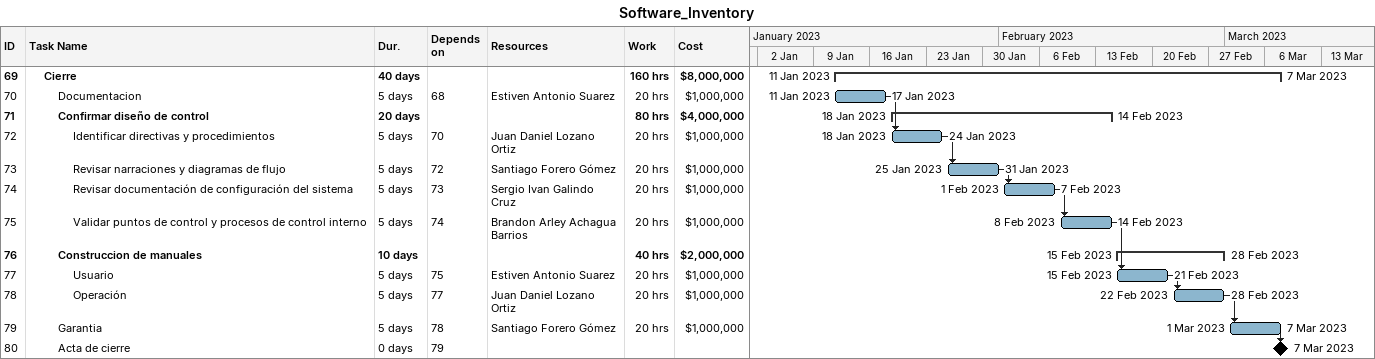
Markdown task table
Software_Inventory

| ID | Level | Task | Duration | Start | Finish | Predecessors | Resources | Work (h) | Cost ($) |
|---|---|---|---|---|---|---|---|---|---|
| 69 | 2 | **Cierre** | 40d | 2023-01-11 | 2023-03-07 |  |  | 160 | 8000000 |
| 70 | 3 | Documentacion | 5d | 2023-01-11 | 2023-01-17 | 68 | Estiven Antonio Suarez | 20 | 1000000 |
| 71 | 3 | **Confirmar diseño de control** | 20d | 2023-01-18 | 2023-02-14 |  |  | 80 | 4000000 |
| 72 | 4 | Identificar directivas y procedimientos | 5d | 2023-01-18 | 2023-01-24 | 70 | Juan Daniel Lozano Ortiz | 20 | 1000000 |
| 73 | 4 | Revisar narraciones y diagramas de flujo | 5d | 2023-01-25 | 2023-01-31 | 72 | Santiago Forero Gómez | 20 | 1000000 |
| 74 | 4 | Revisar documentación de configuración del sistema | 5d | 2023-02-01 | 2023-02-07 | 73 | Sergio Ivan Galindo Cruz | 20 | 1000000 |
| 75 | 4 | Validar puntos de control y procesos de control interno | 5d | 2023-02-08 | 2023-02-14 | 74 | Brandon Arley Achagua Barrios | 20 | 1000000 |
| 76 | 3 | **Construccion de manuales** | 10d | 2023-02-15 | 2023-02-28 |  |  | 40 | 2000000 |
| 77 | 4 | Usuario | 5d | 2023-02-15 | 2023-02-21 | 75 | Estiven Antonio Suarez | 20 | 1000000 |
| 78 | 4 | Operación | 5d | 2023-02-22 | 2023-02-28 | 77 | Juan Daniel Lozano Ortiz | 20 | 1000000 |
| 79 | 3 | Garantia | 5d | 2023-03-01 | 2023-03-07 | 78 | Santiago Forero Gómez | 20 | 1000000 |
| 80 | 3 | Acta de cierre | 0d | 2023-03-07 | 2023-03-07 | 79 |  |  |  |
